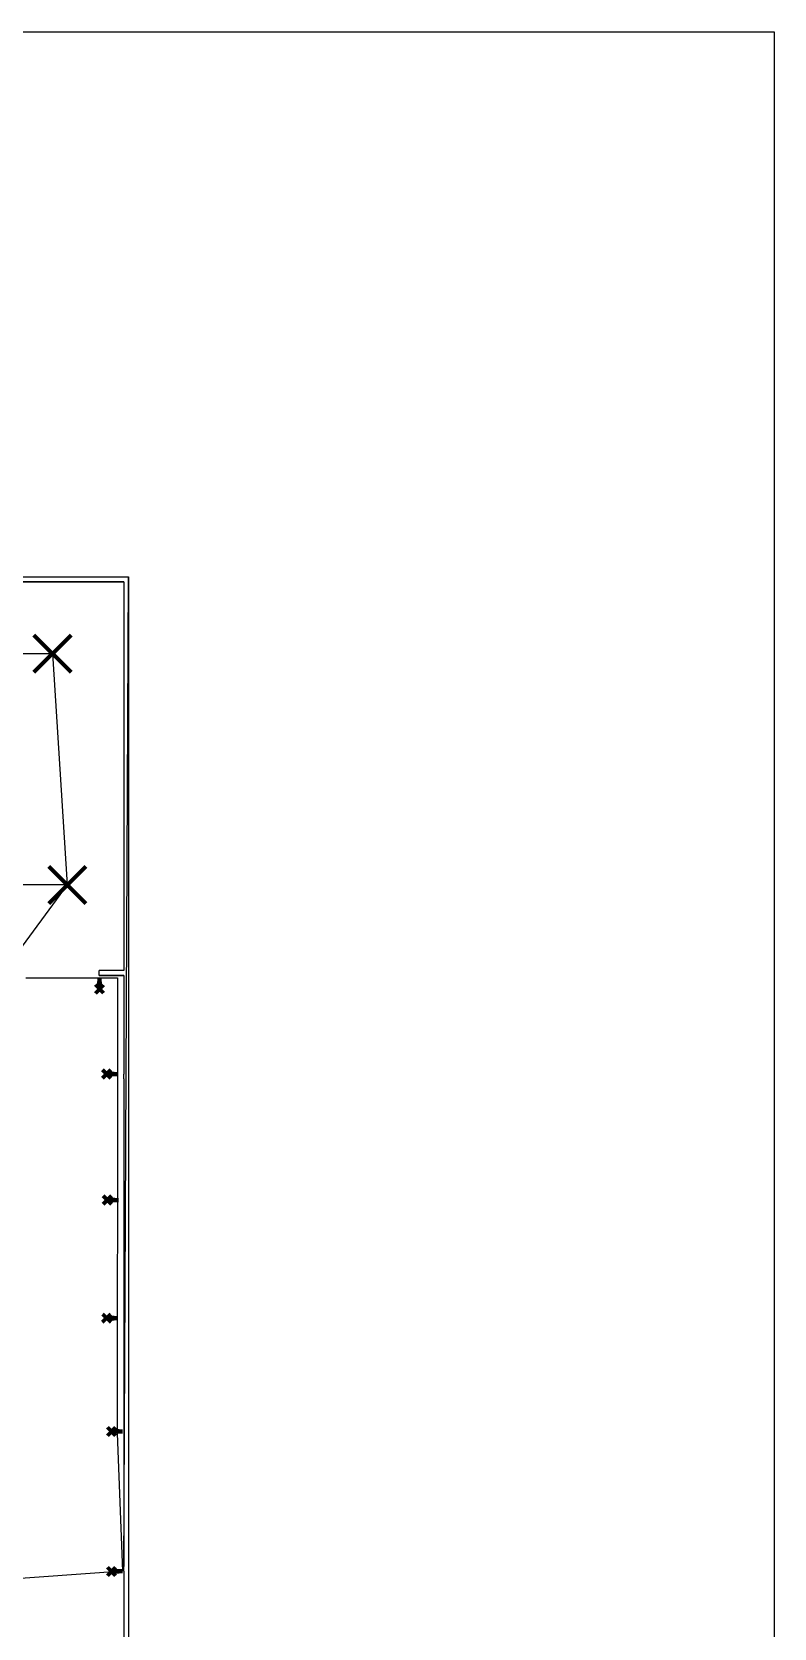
# Model space of a CAD drawing. Header units: millimetres. Extents: x 27207 to 63174, y 4783 to 28482.
# Drawn here: x 58578 to 60087, y 25240 to 28482 of the extents above; entities that cross this region are included whole.
import ezdxf

# ---------------------------------------------------------------- set-up
doc = ezdxf.new("R2010")
doc.units = ezdxf.units.MM
doc.header["$LTSCALE"] = 20
doc.layers.add('linye', color=200, linetype='Continuous')
doc.layers.add('semboller-tablosu', color=3, linetype='Continuous', lineweight=70)

msp = doc.modelspace()

# ---------------------------------------------------------------- linework, layer by layer
for p, q in [((56265, 27375), (58775, 27375)), ((58265, 27365), (58765, 27365)), ((58765, 27365), (58265, 27365)), ((58765, 25355), (58775, 27375)), ((58765, 27365), (58765, 26575)), ((58765, 27365), (58765, 26940)), ((58775, 27375), (58775, 23355)), ((58775, 26940), (58775, 26790)), ((58765, 26575), (58715, 26575)), ((58715, 26565), (58715, 26575)), ((58715, 26565), (58765, 26565)), ((58765, 26565), (58715, 26565)), ((58765, 26565), (58715, 26565)), ((58765, 26565), (58765, 26365)), ((58765, 26355), (58765, 26365)), ((58765, 26355), (58765, 26165)), ((58765, 26165), (58765, 26155)), ((58765, 26155), (58765, 25365)), ((58765, 25355), (58765, 25165))]:
    msp.add_line(p, q)
at = {"ltscale": 75}
msp.add_lwpolyline([(31075.758, 28481.77), (60086.905, 28481.77), (60086.905, 21993.21), (31075.758, 21993.21)], close=True, dxfattribs=at)
at = {"layer": 'linye'}
for p, q in [((57310.347, 27219.115), (58620.347, 27219.115)), ((58620.347, 27219.115), (58650.347, 26749.115)), ((58620.347, 27219.115), (58650.347, 26749.115)), ((58650.347, 26749.115), (57310.347, 26749.115)), ((58650.347, 26749.115), (58536.294, 26593.947)), ((58565.881, 26560.279), (58715.881, 26560.279)), ((58715.881, 26560.279), (58752.675, 26560.279)), ((58752.675, 26560.279), (58752.675, 26365)), ((58752.675, 26365), (58751.511, 25634.649)), ((58751.511, 25634.649), (58762.675, 25355)), ((58762.675, 25355), (58250.347, 25319.115))]:
    msp.add_line(p, q, dxfattribs=at)
at = {"layer": 'semboller-tablosu'}
for p, q in [((58657.974, 27181.488), (58582.721, 27256.741)), ((58657.974, 27256.741), (58582.721, 27181.488)), ((58687.974, 26711.488), (58612.721, 26786.741)), ((58687.974, 26786.741), (58612.721, 26711.488)), ((58715.881, 26537.951), (58715.881, 26560.279)), ((58715.881, 26560.279), (58715.881, 26549.115)), ((58707.508, 26529.578), (58724.254, 26546.324)), ((58724.254, 26529.578), (58707.508, 26546.324)), ((58715.881, 26549.115), (58711.416, 26549.115)), ((58711.416, 26549.115), (58720.347, 26549.115)), ((58721.974, 26373.373), (58738.72, 26356.627)), ((58721.974, 26356.627), (58738.72, 26373.373)), ((58730.347, 26365), (58752.675, 26365)), ((58741.511, 26365), (58741.511, 26369.466)), ((58741.511, 26369.466), (58741.511, 26360.534)), ((58752.675, 26365), (58741.511, 26365)), ((58723.601, 26117.488), (58740.347, 26100.742)), ((58723.601, 26100.742), (58740.347, 26117.488)), ((58731.974, 26109.115), (58754.302, 26109.115)), ((58743.138, 26109.115), (58743.138, 26113.581)), ((58743.138, 26113.581), (58743.138, 26104.649)), ((58754.302, 26109.115), (58743.138, 26109.115)), ((58721.974, 25877.488), (58738.72, 25860.742)), ((58721.974, 25860.742), (58738.72, 25877.488)), ((58741.511, 25869.115), (58741.511, 25873.581)), ((58741.511, 25873.581), (58741.511, 25864.649)), ((58730.347, 25869.115), (58752.675, 25869.115)), ((58752.675, 25869.115), (58741.511, 25869.115)), ((58731.974, 25647.488), (58748.72, 25630.742)), ((58731.974, 25630.742), (58748.72, 25647.488)), ((58740.347, 25639.115), (58762.675, 25639.115)), ((58751.511, 25639.115), (58751.511, 25643.581)), ((58751.511, 25643.581), (58751.511, 25634.649)), ((58762.675, 25639.115), (58751.511, 25639.115)), ((58731.974, 25363.373), (58748.72, 25346.627)), ((58731.974, 25346.627), (58748.72, 25363.373)), ((58740.347, 25355), (58762.675, 25355)), ((58751.511, 25355), (58751.511, 25359.466)), ((58751.511, 25359.466), (58751.511, 25350.534)), ((58762.675, 25355), (58751.511, 25355))]:
    msp.add_line(p, q, dxfattribs=at)

doc.saveas('drawing.dxf')
